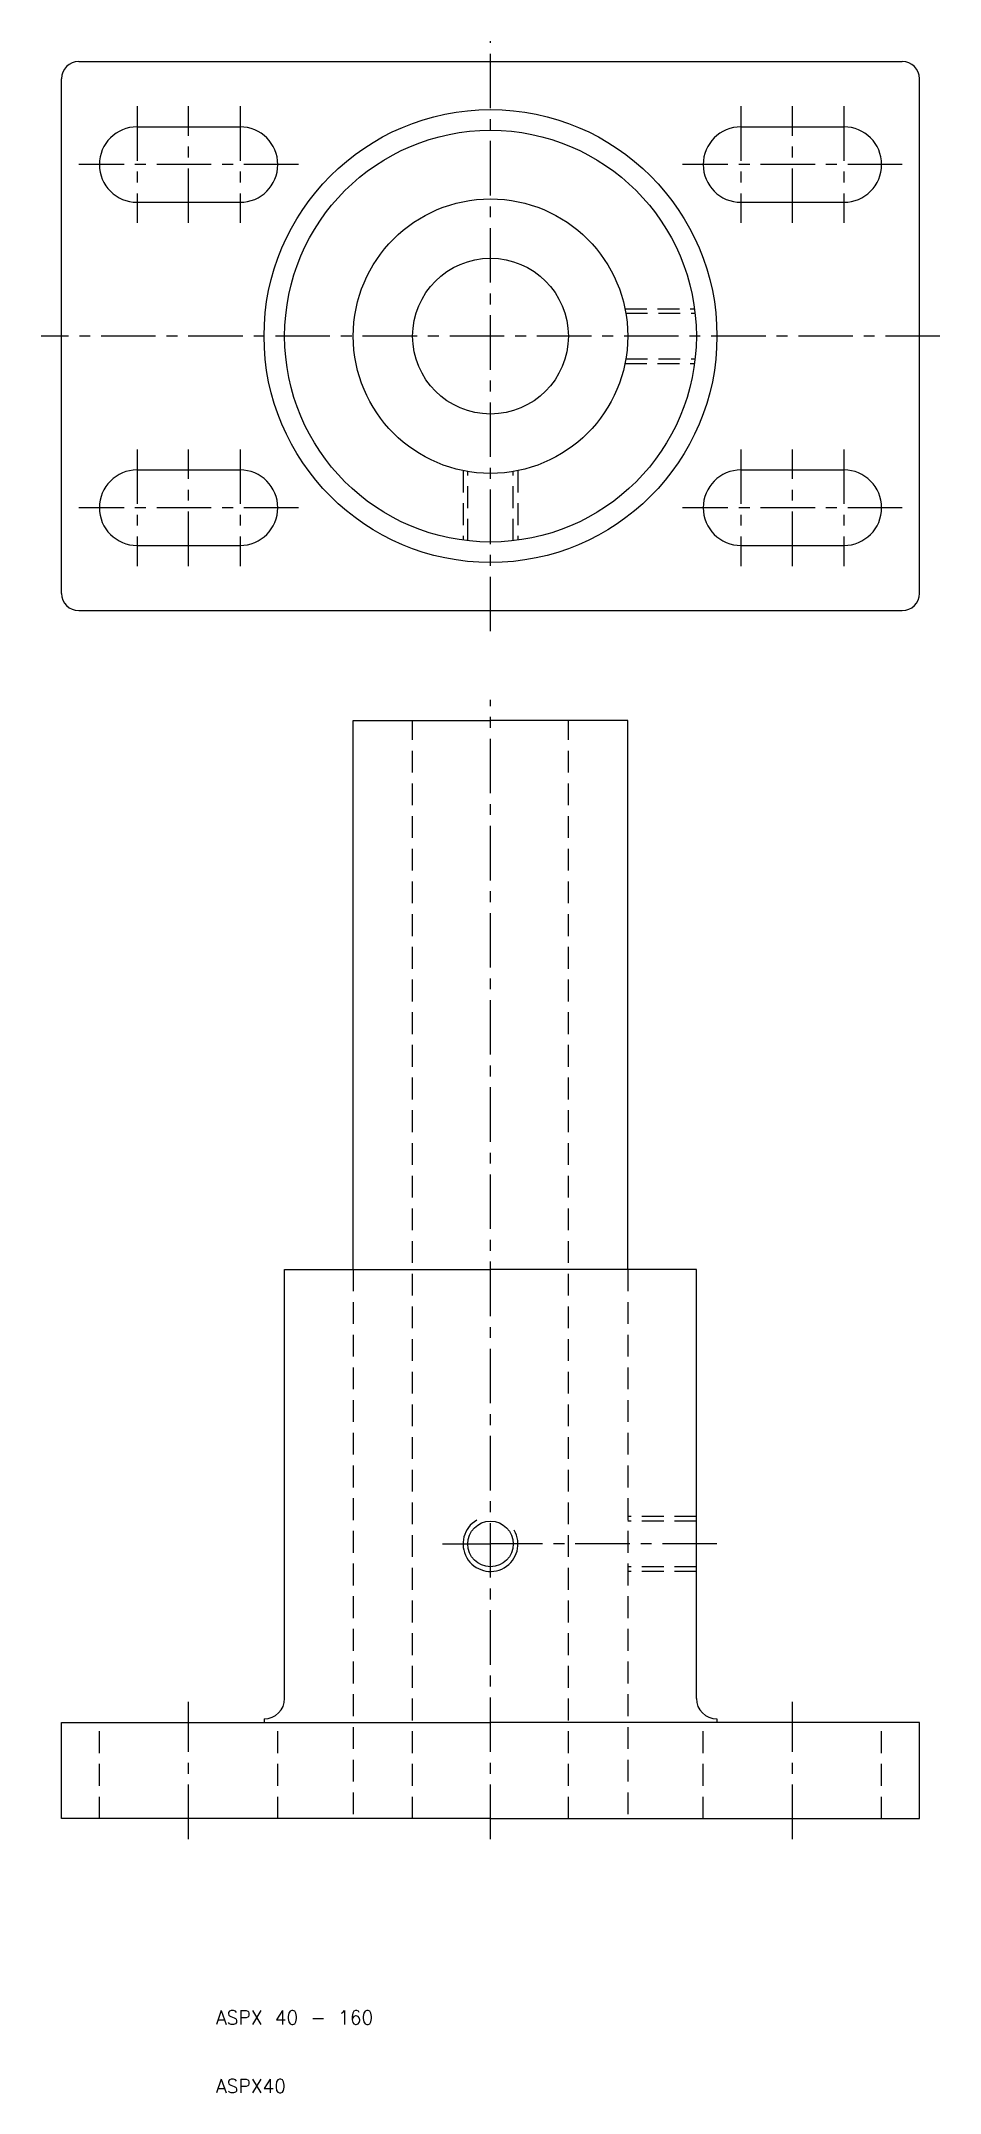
# Model space of a CAD drawing. Extents: x -16 to 116, y 10 to 309.
import ezdxf

# ---------------------------------------------------------------- set-up
doc = ezdxf.new("R2010")
doc.units = 0
doc.header["$LTSCALE"] = 0.25
doc.linetypes.add('CENTER', pattern=[50.8, 31.75, -6.35, 6.35, -6.35])
doc.linetypes.add('DASHED', pattern=[19.05, 12.7, -6.35])
doc.layers.get('0').update_dxf_attribs({"linetype": 'CONTINUOUS'})
doc.layers.add('CENTER', color=1, linetype='CENTER')
doc.styles.get("Standard").update_dxf_attribs({"font": 'txt.shx', "bigfont": 'extfont.shx'})

msp = doc.modelspace()

# ---------------------------------------------------------------- linework, layer by layer
for p, q in [((-10, 306), (110, 306)), ((-12.5, 228.5), (-12.5, 303.5)), ((112.5, 228.5), (112.5, 303.5)), ((-1.5, 296.5), (13.5, 296.5)), ((86.5, 296.5), (101.5, 296.5)), ((-1.5, 285.5), (13.5, 285.5)), ((86.5, 285.5), (101.5, 285.5)), ((-1.5, 246.5), (13.5, 246.5)), ((86.5, 246.5), (101.5, 246.5)), ((-1.5, 235.5), (13.5, 235.5)), ((86.5, 235.5), (101.5, 235.5)), ((-10, 226), (110, 226)), ((30, 130), (30, 210)), ((30, 210), (50, 210)), ((70, 210), (50, 210)), ((70, 130), (70, 210)), ((20, 67.5), (20, 130)), ((20, 130), (30, 130)), ((30, 130), (50, 130)), ((70, 130), (50, 130)), ((80, 130), (70, 130)), ((80, 67.5), (80, 130)), ((-12.5, 50), (-12.5, 64)), ((-12.5, 64), (20, 64)), ((17, 64.5), (17, 64)), ((20, 64), (50, 64)), ((80, 64), (50, 64)), ((112.5, 64), (80, 64)), ((83, 64.5), (83, 64)), ((112.5, 50), (112.5, 64)), ((50, 50), (-12.5, 50)), ((50, 50), (112.5, 50))]:
    msp.add_line(p, q)
at = {"color": 3, "linetype": 'DASHED'}
for p, q in [((69.595918, 270), (79.732137, 270)), ((69.721926, 269.3235), (79.815337, 269.3235)), ((69.595918, 262), (79.732137, 262)), ((69.721926, 262.6765), (79.815337, 262.6765)), ((46, 246.404082), (46, 236.267863)), ((46.6765, 236.184663), (46.6765, 246.278074)), ((53.3235, 236.184663), (53.3235, 246.278074)), ((54, 246.404082), (54, 236.267863)), ((38.65, 50), (38.65, 210)), ((61.35, 50), (61.35, 210)), ((30, 130), (30, 50)), ((70, 130), (70, 50)), ((80, 94), (70, 94)), ((80, 93.3235), (70, 93.3235)), ((80, 86.6765), (70, 86.6765)), ((80, 86), (70, 86)), ((-7, 50), (-7, 64)), ((19, 50), (19, 64)), ((81, 50), (81, 64)), ((107, 50), (107, 64))]:
    msp.add_line(p, q, dxfattribs=at)
for centre, radius in [((50, 266), 33), ((50, 266), 30), ((50, 266), 20), ((50, 266), 11.35), ((50, 90), 3.3235)]:
    msp.add_circle(centre, radius)
for centre, radius, start, end in [((-10, 303.5), 2.5, 90, 180), ((110, 303.5), 2.5, 0, 90), ((-1.5, 291), 5.5, 90, 270), ((13.5, 291), 5.5, 270, 90), ((86.5, 291), 5.5, 90, 270), ((101.5, 291), 5.5, 270, 90), ((-1.5, 241), 5.5, 90, 270), ((13.5, 241), 5.5, 270, 90), ((86.5, 241), 5.5, 90, 270), ((101.5, 241), 5.5, 270, 90), ((-10, 228.5), 2.5, 180, 270), ((110, 228.5), 2.5, 270, 0), ((17, 67.5), 3, 270, 0), ((83, 67.5), 3, 180, 270)]:
    msp.add_arc(centre, radius, start, end)
at = {"color": 3}
msp.add_arc((50, 90), 4, 120, 30, dxfattribs=at)
at = {"layer": 'CENTER', "color": 1, "linetype": 'CENTER'}
for p, q in [((50, 223), (50, 309)), ((-1.5, 299.5), (-1.5, 282.5)), ((6, 282.5), (6, 299.5)), ((13.5, 299.5), (13.5, 282.5)), ((86.5, 299.5), (86.5, 282.5)), ((94, 282.5), (94, 299.5)), ((101.5, 299.5), (101.5, 282.5)), ((22, 291), (-10, 291)), ((110, 291), (78, 291)), ((115.5, 266), (-15.5, 266)), ((-1.5, 249.5), (-1.5, 232.5)), ((6, 232.5), (6, 249.5)), ((13.5, 249.5), (13.5, 232.5)), ((86.5, 249.5), (86.5, 232.5)), ((94, 232.5), (94, 249.5)), ((101.5, 249.5), (101.5, 232.5)), ((22, 241), (-10, 241)), ((110, 241), (78, 241)), ((50, 47), (50, 213)), ((43, 90), (50, 90)), ((83, 90), (50, 90)), ((6, 47), (6, 67)), ((94, 47), (94, 67))]:
    msp.add_line(p, q, dxfattribs=at)

# ---------------------------------------------------------------- texts
for s, p in [('ASPX 40 - 160', (10, 20)), ('ASPX40', (10, 10))]:
    msp.add_text(s, height=2).set_placement(p)

doc.saveas('drawing.dxf')
